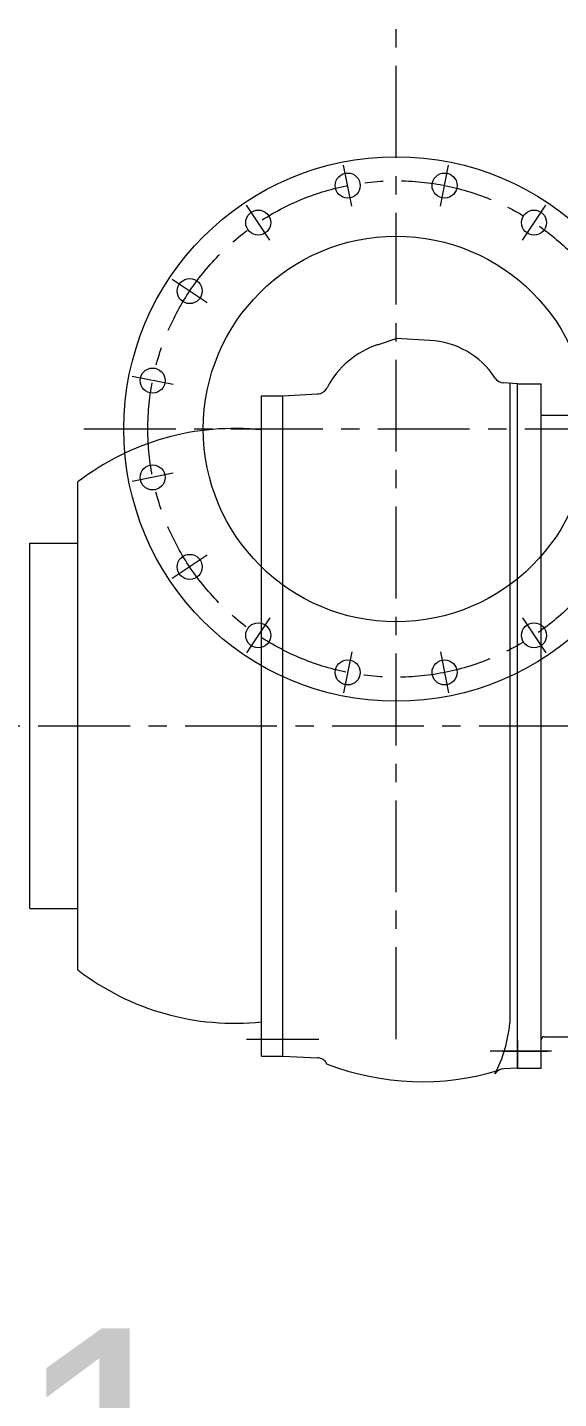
# Model space of a CAD drawing. Header units: inches. Extents: x 0 to 22015, y 0 to 16774.
# Drawn here: x 17752 to 18303, y 5629 to 7052 of the extents above; entities that cross this region are included whole.
import ezdxf

# ---------------------------------------------------------------- set-up
doc = ezdxf.new("R2010")
doc.units = ezdxf.units.IN
doc.header["$MEASUREMENT"] = 0
doc.linetypes.add('CENTER', pattern=[50.8, 31.75, -6.35, 6.35, -6.35])
doc.layers.add('CAXA0', color=7, linetype='Continuous', lineweight=5)
doc.layers.add('CAXA1', color=5, linetype='CENTER', lineweight=5)
doc.styles.add('Roman', font='arial.ttf')

msp = doc.modelspace()

# ---------------------------------------------------------------- linework, layer by layer
at = {"color": 7, "lineweight": 5}
for p, q in [((17754.27, 6516.56), (17804.27, 6516.56)), ((17754.27, 6137.56), (17804.27, 6137.56))]:
    msp.add_line(p, q, dxfattribs=at)
msp.add_arc((18161.19, 6232.34), 274.4, 248.95477, 286.86603, dxfattribs=at)
at = {"layer": 'CAXA0', "color": 7, "linetype": 'Continuous', "lineweight": 5}
for p, q in [((18115.11, 6722.49), (18134.28, 6728.82)), ((18169.29, 6726.98), (18134.19, 6728.82)), ((18260.29, 6682.06), (18246.15, 6682.8)), ((18252.27, 6682.48), (18252.27, 6018.7)), ((18260.27, 5972.07), (18260.28, 6682.06)), ((18260.29, 6682.06), (18284.77, 6682.06)), ((18284.77, 5972.07), (18284.77, 6682.06)), ((17994.78, 5984.56), (17994.78, 6669.56)), ((17994.78, 6669.56), (18016.78, 6669.56)), ((18016.77, 5984.56), (18016.78, 6669.56)), ((18016.78, 6669.56), (18052.63, 6671.44)), ((18284.77, 6649.56), (18340.27, 6649.56)), ((17804.27, 6073.85), (17804.27, 6580.23)), ((18284.77, 5972.07), (18284.77, 6546.33)), ((17754.27, 6137.56), (17754.27, 6516.56)), ((18252.27, 6506.4), (18252.27, 6018.7)), ((18260.27, 5972.07), (18260.29, 6514.2)), ((18287.77, 6004.56), (18340.27, 6004.56)), ((18260.27, 6000.56), (18260.27, 5972.06)), ((18260.27, 6000.56), (18260.27, 5972.06)), ((17994.78, 5984.56), (18016.78, 5984.56)), ((18016.78, 5984.57), (18052.63, 5982.69)), ((18260.29, 5972.07), (18246.15, 5971.33)), ((18260.29, 5972.07), (18284.77, 5972.07)), ((18260.29, 5972.07), (18284.77, 5972.07))]:
    msp.add_line(p, q, dxfattribs=at)
for centre, radius in [((18134.27, 6635.06), 282.5), ((18084.04, 6887.62), 13), ((18184.51, 6887.62), 13), ((17991.22, 6849.17), 13), ((18277.33, 6849.17), 13), ((18134.27, 6635.06), 200), ((17920.17, 6778.12), 13), ((17881.72, 6685.3), 13), ((17881.72, 6584.83), 13), ((17920.17, 6492.01), 13), ((17991.22, 6420.96), 13), ((18277.33, 6420.96), 13), ((18084.04, 6382.51), 13), ((18184.51, 6382.51), 13)]:
    msp.add_circle(centre, radius, dxfattribs=at)
for centre, radius, start, end in [((18143.78, 6635.63), 91.47, 107.89698, 152.48995), ((18164.79, 6641.1), 86, 33.21607, 86.9997), ((18246.78, 6694.79), 12, 213.21607, 266.9997), ((18052, 6683.43), 12, 272.9997, 332.48994), ((17966.28, 6370.56), 265, 83.82543, 127.68534), ((18108.08, 6621.68), 144.84, 5.44861, 5.52936), ((17966.28, 6283.56), 265, 232.31466, 276.17457), ((18108.08, 6032.45), 144.84, 332.65473, 354.55139), ((18287.77, 6001.56), 3, 90, 180), ((18052, 5970.7), 12, 27.51006, 87.0003), ((18246.78, 5959.34), 12, 93.0003, 146.78393)]:
    msp.add_arc(centre, radius, start, end, dxfattribs=at)
at = {"layer": 'CAXA1', "linetype": 'CENTER', "lineweight": 5, "ltscale": 3}
for p, q in [((18134.27, 6002.06), (18134.27, 7051.66)), ((18088.28, 6866.3), (18079.8, 6908.93)), ((18180.27, 6866.3), (18188.75, 6908.93)), ((18003.29, 6831.1), (17979.14, 6867.24)), ((18265.26, 6831.1), (18289.41, 6867.24)), ((17938.24, 6766.05), (17902.1, 6790.2)), ((17903.04, 6681.06), (17860.41, 6689.54)), ((17810.5, 6635.06), (18458.05, 6635.06)), ((17903.04, 6589.07), (17860.41, 6580.59)), ((17938.24, 6504.08), (17902.1, 6479.93)), ((18003.29, 6439.03), (17979.14, 6402.89)), ((18265.26, 6439.03), (18289.41, 6402.89)), ((18088.28, 6403.83), (18079.8, 6361.2)), ((18180.27, 6403.83), (18188.75, 6361.2)), ((16086.64, 6327.06), (18368.97, 6327.06)), ((18261.99, 6327.07), (18727.66, 6327.07)), ((17979.2, 6002.06), (18054.15, 6002.06)), ((17979.22, 6002.06), (18054.17, 6002.06)), ((17984.26, 6002.06), (18052.76, 6002.06)), ((18007.05, 6002.06), (18052.77, 6002.06)), ((18295.28, 5989.56), (18231.78, 5989.56)), ((18244.56, 5989.56), (18291.16, 5989.56))]:
    msp.add_line(p, q, dxfattribs=at)
msp.add_circle((18134.27, 6635.06), 257.5, dxfattribs=at)

# ---------------------------------------------------------------- texts
at = {"color": 7, "linetype": 'Continuous', "lineweight": 5, "insert": (16061.4, 5702), "char_height": 254, "attachment_point": 1, "style": 'Roman'}
msp.add_mtext_dynamic_manual_height_columns('GL5-WX-01', width=3244.2481, gutter_width=1, heights=[0], dxfattribs=at)

doc.saveas('drawing.dxf')
